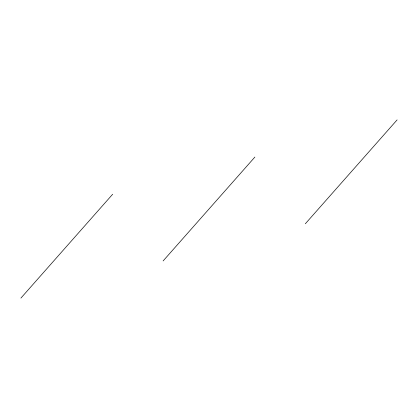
<?xml version="1.0" encoding="UTF-8"?>
<svg xmlns="http://www.w3.org/2000/svg" width="418" height="418" viewBox="0 0 418 418"><rect width="100%" height="100%" fill="white"/><g stroke="black" fill="none" stroke-linecap="round" stroke-linejoin="round"><path stroke-width="0.63" d="M20.9 298.102L112.672 194.229M163.114 260.936L254.886 157.064M305.328 223.771L397.1 119.898"/></g></svg>
